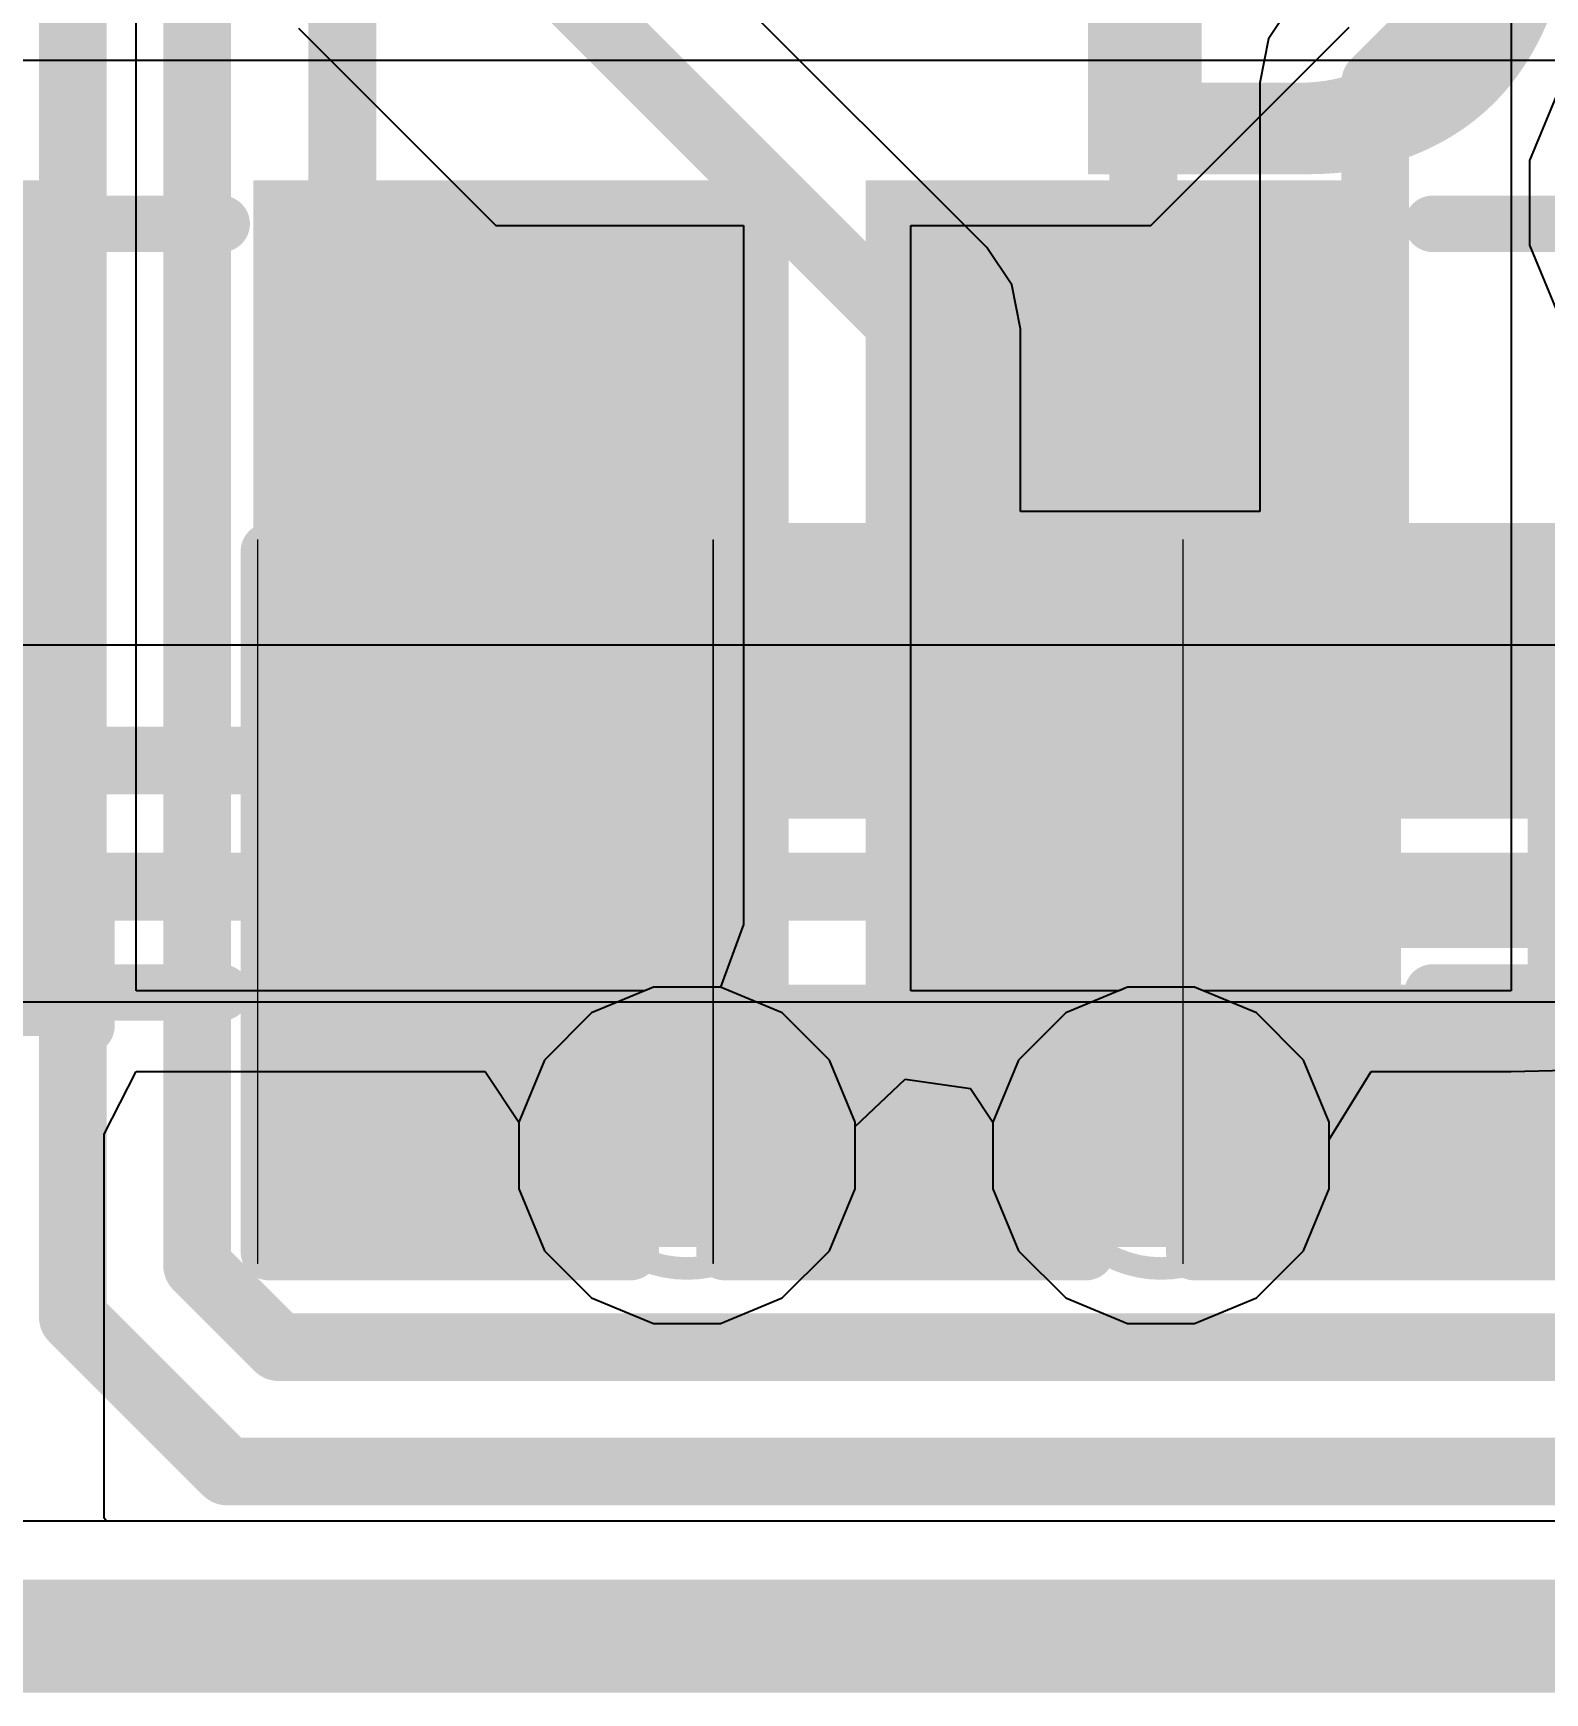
# Model space of a CAD drawing. Header units: inches. Extents: x -10 to 344, y -7 to 75.
# Drawn here: x 52.382 to 55.779, y -0.127 to 3.602 of the extents above; entities that cross this region are included whole.
import ezdxf

# ---------------------------------------------------------------- set-up
doc = ezdxf.new("R2010")
doc.units = ezdxf.units.IN
for name, color, linetype in [('Board Outline', 216, 'Continuous'), ('Bottom Layer', 5, 'Continuous'), ('Bottom Overlay', 54, 'Continuous'), ('Bottom Paste', 16, 'Continuous'), ('Bottom Solder', 6, 'Continuous'), ('Drill Drawing', 1, 'Continuous'), ('Mid Layer 1', 16, 'Continuous'), ('Mid Layer 2', 76, 'Continuous'), ('Top Layer', 1, 'Continuous'), ('Top Overlay', 2, 'Continuous'), ('Top Paste', 8, 'Continuous'), ('Top Solder', 216, 'Continuous'), ('Via Holes', 16, 'Continuous')]:
    doc.layers.add(name, color=color, linetype=linetype)
doc.styles.add('Arial_Bold', font='', dxfattribs={"height": 0.2})
doc.styles.get('Arial_Bold').set_extended_font_data('Arial', bold=True)

# ---------------------------------------------------------------- blocks, each defined once
blk = doc.blocks.new('R___0402_12')
at = {"layer": 'Top Layer'}
for points in [[(-0.6985, -0.3175), (-0.6985, 0.3174999999999999), (-0.2413000000000001, 0.3175), (-0.2412999999999999, -0.3174999999999999)], [(0.2413000000000001, -0.3175), (0.2412999999999999, 0.3174999999999999), (0.6985, 0.3175), (0.6985, -0.3174999999999999)]]:
    blk.add_hatch(color=1, dxfattribs=at).paths.add_polyline_path(points)
at = {"layer": 'Top Paste'}
for points in [[(-0.6985, -0.3175), (-0.6985, 0.3174999999999999), (-0.2413000000000001, 0.3175), (-0.2412999999999999, -0.3174999999999999)], [(0.2413000000000001, -0.3175), (0.2412999999999999, 0.3174999999999999), (0.6985, 0.3175), (0.6985, -0.3174999999999999)]]:
    blk.add_hatch(color=8, dxfattribs=at).paths.add_polyline_path(points)
at = {"layer": 'Top Solder'}
for points in [[(-0.75350116, -0.3725011600000001), (-0.75350116, 0.3725011599999999), (-0.18629884, 0.3725011600000001), (-0.1862988399999999, -0.3725011599999999)], [(0.18629884, -0.3725011600000001), (0.1862988399999999, 0.3725011599999999), (0.75350116, 0.3725011600000001), (0.75350116, -0.3725011599999999)]]:
    blk.add_hatch(color=216, dxfattribs=at).paths.add_polyline_path(points)
at = {"layer": 'Top Overlay'}
for points in [[(-0.7874, -0.4064, 0.127, 0.127, 0), (-0.7874, 0.4064, 0.127, 0.127, 0)], [(0.7874, 0.4064, 0.127, 0.127, 0), (-0.7874, 0.4064, 0.127, 0.127, 0)], [(0.7874, -0.4064, 0.127, 0.127, 0), (0.7874, 0.4064, 0.127, 0.127, 0)], [(0.7874, -0.4064, 0.127, 0.127, 0), (-0.7874, -0.4064, 0.127, 0.127, 0)], [(0.8128, -0.4318, 0.0032258, 0.0032258, 0), (-0.8128, -0.4318, 0.0032258, 0.0032258, 0)]]:
    blk.add_lwpolyline(points, format="xyseb", dxfattribs=at)
for points in [[(-0.8191499999999999, 0.4064, 0.0635, 0.0635, 1), (-0.7556499999999999, 0.4064, 0.0635, 0.0635, 1)], [(-0.8191499999999999, 0.4064, 0.0635, 0.0635, 1), (-0.7556499999999999, 0.4064, 0.0635, 0.0635, 1)], [(0.7556499999999999, 0.4064, 0.0635, 0.0635, 1), (0.8191499999999999, 0.4064, 0.0635, 0.0635, 1)], [(0.7556499999999999, 0.4064, 0.0635, 0.0635, 1), (0.8191499999999999, 0.4064, 0.0635, 0.0635, 1)], [(-0.8191499999999999, -0.4064, 0.0635, 0.0635, 1), (-0.7556499999999999, -0.4064, 0.0635, 0.0635, 1)], [(-0.8191499999999999, -0.4064, 0.0635, 0.0635, 1), (-0.7556499999999999, -0.4064, 0.0635, 0.0635, 1)], [(0.7556499999999999, -0.4064, 0.0635, 0.0635, 1), (0.8191499999999999, -0.4064, 0.0635, 0.0635, 1)], [(0.7556499999999999, -0.4064, 0.0635, 0.0635, 1), (0.8191499999999999, -0.4064, 0.0635, 0.0635, 1)], [(-0.81360518, -0.4318, 0.0016129, 0.0016129, 1), (-0.8119948199999999, -0.4318, 0.0016129, 0.0016129, 1)], [(0.8119948199999999, -0.4318, 0.0016129, 0.0016129, 1), (0.81360518, -0.4318, 0.0016129, 0.0016129, 1)]]:
    blk.add_lwpolyline(points, format="xyseb", close=True, dxfattribs=at)
blk = doc.blocks.new('IND_0806_B_20')
at = {"layer": 'Bottom Layer'}
for points in [[(-1.32499989, 0.85999955), (-0.32499935, 0.85999955), (-0.32499935, -0.85999955), (-1.32499989, -0.85999955)], [(0.32499935, 0.85999955), (1.32499989, 0.85999955), (1.32499989, -0.85999955), (0.32499935, -0.85999955)]]:
    blk.add_hatch(color=5, dxfattribs=at).paths.add_polyline_path(points)
at = {"layer": 'Bottom Paste'}
for points in [[(-1.32499989, 0.85999955), (-0.32499935, 0.85999955), (-0.32499935, -0.85999955), (-1.32499989, -0.85999955)], [(0.32499935, 0.85999955), (1.32499989, 0.85999955), (1.32499989, -0.85999955), (0.32499935, -0.85999955)]]:
    blk.add_hatch(color=16, dxfattribs=at).paths.add_polyline_path(points)
at = {"layer": 'Bottom Solder'}
for points in [[(-1.42659989, 0.96159955), (-0.22339935, 0.96159955), (-0.22339935, -0.96159955), (-1.42659989, -0.96159955)], [(0.22339935, 0.96159955), (1.42659989, 0.96159955), (1.42659989, -0.96159955), (0.22339935, -0.96159955)]]:
    blk.add_hatch(color=6, dxfattribs=at).paths.add_polyline_path(points)
at = {"layer": 'Bottom Overlay'}
for points in [[(-0.127, 0.8636, 0.127, 0.127, 0), (0.1524, 0.8636, 0.127, 0.127, 0)], [(-0.127, -0.8636, 0.127, 0.127, 0), (0.1524, -0.8636, 0.127, 0.127, 0)]]:
    blk.add_lwpolyline(points, format="xyseb", dxfattribs=at)
for points in [[(-0.15875, 0.8636, 0.0635, 0.0635, 1), (-0.09524999999999999, 0.8636, 0.0635, 0.0635, 1)], [(0.12065, 0.8636, 0.0635, 0.0635, 1), (0.18415, 0.8636, 0.0635, 0.0635, 1)], [(-0.15875, -0.8636, 0.0635, 0.0635, 1), (-0.09524999999999999, -0.8636, 0.0635, 0.0635, 1)], [(0.12065, -0.8636, 0.0635, 0.0635, 1), (0.18415, -0.8636, 0.0635, 0.0635, 1)]]:
    blk.add_lwpolyline(points, format="xyseb", close=True, dxfattribs=at)
blk = doc.blocks.new('8_WSON__8_6__28')
at = {"layer": 'Top Overlay'}
for points in [[(-4.648199999999999, 2.0574, 0.127, 0.127, 0), (-4.648199999999999, 1.8034, 0.127, 0.127, 0)], [(-4.521199999999999, 1.9304, 0.127, 0.127, 0), (-4.648199999999999, 2.0574, 0.127, 0.127, 0)], [(-4.521199999999999, 1.9304, 0.127, 0.127, 0), (-4.648199999999999, 1.8034, 0.127, 0.127, 0)]]:
    blk.add_lwpolyline(points, format="xyseb", dxfattribs=at)
for points in [[(-4.67995, 2.0574, 0.0635, 0.0635, 1), (-4.616449999999999, 2.0574, 0.0635, 0.0635, 1)], [(-4.67995, 2.0574, 0.0635, 0.0635, 1), (-4.616449999999999, 2.0574, 0.0635, 0.0635, 1)], [(-4.552949999999999, 1.9304, 0.0635, 0.0635, 1), (-4.48945, 1.9304, 0.0635, 0.0635, 1)], [(-4.552949999999999, 1.9304, 0.0635, 0.0635, 1), (-4.48945, 1.9304, 0.0635, 0.0635, 1)], [(-4.67995, 1.8034, 0.0635, 0.0635, 1), (-4.616449999999999, 1.8034, 0.0635, 0.0635, 1)], [(-4.67995, 1.8034, 0.0635, 0.0635, 1), (-4.616449999999999, 1.8034, 0.0635, 0.0635, 1)]]:
    blk.add_lwpolyline(points, format="xyseb", close=True, dxfattribs=at)
blk = doc.blocks.new('R___0402_58')
at = {"layer": 'Top Layer'}
for points in [[(-0.6985, -0.3175), (-0.6985, 0.3174999999999999), (-0.2413000000000001, 0.3175), (-0.2412999999999999, -0.3174999999999999)], [(0.2413000000000001, -0.3175), (0.2412999999999999, 0.3174999999999999), (0.6985, 0.3175), (0.6985, -0.3174999999999999)]]:
    blk.add_hatch(color=1, dxfattribs=at).paths.add_polyline_path(points)
at = {"layer": 'Top Paste'}
for points in [[(-0.6985, -0.3175), (-0.6985, 0.3174999999999999), (-0.2413000000000001, 0.3175), (-0.2412999999999999, -0.3174999999999999)], [(0.2413000000000001, -0.3175), (0.2412999999999999, 0.3174999999999999), (0.6985, 0.3175), (0.6985, -0.3174999999999999)]]:
    blk.add_hatch(color=8, dxfattribs=at).paths.add_polyline_path(points)
at = {"layer": 'Top Solder'}
for points in [[(-0.75350116, -0.3725011600000001), (-0.75350116, 0.3725011599999999), (-0.18629884, 0.3725011600000001), (-0.1862988399999999, -0.3725011599999999)], [(0.18629884, -0.3725011600000001), (0.1862988399999999, 0.3725011599999999), (0.75350116, 0.3725011600000001), (0.75350116, -0.3725011599999999)]]:
    blk.add_hatch(color=216, dxfattribs=at).paths.add_polyline_path(points)
at = {"layer": 'Top Overlay'}
for points in [[(-0.7874, -0.4064, 0.127, 0.127, 0), (-0.7874, 0.4064, 0.127, 0.127, 0)], [(0.7874, 0.4064, 0.127, 0.127, 0), (-0.7874, 0.4064, 0.127, 0.127, 0)], [(0.7874, -0.4064, 0.127, 0.127, 0), (0.7874, 0.4064, 0.127, 0.127, 0)], [(0.7874, -0.4064, 0.127, 0.127, 0), (-0.7874, -0.4064, 0.127, 0.127, 0)], [(0.8128, -0.4318, 0.0032258, 0.0032258, 0), (-0.8128, -0.4318, 0.0032258, 0.0032258, 0)]]:
    blk.add_lwpolyline(points, format="xyseb", dxfattribs=at)
for points in [[(-0.8191499999999999, 0.4064, 0.0635, 0.0635, 1), (-0.7556499999999999, 0.4064, 0.0635, 0.0635, 1)], [(-0.8191499999999999, 0.4064, 0.0635, 0.0635, 1), (-0.7556499999999999, 0.4064, 0.0635, 0.0635, 1)], [(0.7556499999999999, 0.4064, 0.0635, 0.0635, 1), (0.8191499999999999, 0.4064, 0.0635, 0.0635, 1)], [(0.7556499999999999, 0.4064, 0.0635, 0.0635, 1), (0.8191499999999999, 0.4064, 0.0635, 0.0635, 1)], [(-0.8191499999999999, -0.4064, 0.0635, 0.0635, 1), (-0.7556499999999999, -0.4064, 0.0635, 0.0635, 1)], [(-0.8191499999999999, -0.4064, 0.0635, 0.0635, 1), (-0.7556499999999999, -0.4064, 0.0635, 0.0635, 1)], [(0.7556499999999999, -0.4064, 0.0635, 0.0635, 1), (0.8191499999999999, -0.4064, 0.0635, 0.0635, 1)], [(0.7556499999999999, -0.4064, 0.0635, 0.0635, 1), (0.8191499999999999, -0.4064, 0.0635, 0.0635, 1)], [(-0.81360518, -0.4318, 0.0016129, 0.0016129, 1), (-0.8119948199999999, -0.4318, 0.0016129, 0.0016129, 1)], [(0.8119948199999999, -0.4318, 0.0016129, 0.0016129, 1), (0.81360518, -0.4318, 0.0016129, 0.0016129, 1)]]:
    blk.add_lwpolyline(points, format="xyseb", close=True, dxfattribs=at)
blk = doc.blocks.new('R___0402_59')
at = {"layer": 'Top Layer'}
for points in [[(-0.6985, -0.3175), (-0.6985, 0.3174999999999999), (-0.2413000000000001, 0.3175), (-0.2412999999999999, -0.3174999999999999)], [(0.2413000000000001, -0.3175), (0.2412999999999999, 0.3174999999999999), (0.6985, 0.3175), (0.6985, -0.3174999999999999)]]:
    blk.add_hatch(color=1, dxfattribs=at).paths.add_polyline_path(points)
at = {"layer": 'Top Paste'}
for points in [[(-0.6985, -0.3175), (-0.6985, 0.3174999999999999), (-0.2413000000000001, 0.3175), (-0.2412999999999999, -0.3174999999999999)], [(0.2413000000000001, -0.3175), (0.2412999999999999, 0.3174999999999999), (0.6985, 0.3175), (0.6985, -0.3174999999999999)]]:
    blk.add_hatch(color=8, dxfattribs=at).paths.add_polyline_path(points)
at = {"layer": 'Top Solder'}
for points in [[(-0.75350116, -0.3725011600000001), (-0.75350116, 0.3725011599999999), (-0.18629884, 0.3725011600000001), (-0.1862988399999999, -0.3725011599999999)], [(0.18629884, -0.3725011600000001), (0.1862988399999999, 0.3725011599999999), (0.75350116, 0.3725011600000001), (0.75350116, -0.3725011599999999)]]:
    blk.add_hatch(color=216, dxfattribs=at).paths.add_polyline_path(points)
at = {"layer": 'Top Overlay'}
for points in [[(-0.7874, -0.4064, 0.127, 0.127, 0), (-0.7874, 0.4064, 0.127, 0.127, 0)], [(0.7874, 0.4064, 0.127, 0.127, 0), (-0.7874, 0.4064, 0.127, 0.127, 0)], [(0.7874, -0.4064, 0.127, 0.127, 0), (0.7874, 0.4064, 0.127, 0.127, 0)], [(0.7874, -0.4064, 0.127, 0.127, 0), (-0.7874, -0.4064, 0.127, 0.127, 0)], [(0.8128, -0.4318, 0.0032258, 0.0032258, 0), (-0.8128, -0.4318, 0.0032258, 0.0032258, 0)]]:
    blk.add_lwpolyline(points, format="xyseb", dxfattribs=at)
for points in [[(-0.8191499999999999, 0.4064, 0.0635, 0.0635, 1), (-0.7556499999999999, 0.4064, 0.0635, 0.0635, 1)], [(-0.8191499999999999, 0.4064, 0.0635, 0.0635, 1), (-0.7556499999999999, 0.4064, 0.0635, 0.0635, 1)], [(0.7556499999999999, 0.4064, 0.0635, 0.0635, 1), (0.8191499999999999, 0.4064, 0.0635, 0.0635, 1)], [(0.7556499999999999, 0.4064, 0.0635, 0.0635, 1), (0.8191499999999999, 0.4064, 0.0635, 0.0635, 1)], [(-0.8191499999999999, -0.4064, 0.0635, 0.0635, 1), (-0.7556499999999999, -0.4064, 0.0635, 0.0635, 1)], [(-0.8191499999999999, -0.4064, 0.0635, 0.0635, 1), (-0.7556499999999999, -0.4064, 0.0635, 0.0635, 1)], [(0.7556499999999999, -0.4064, 0.0635, 0.0635, 1), (0.8191499999999999, -0.4064, 0.0635, 0.0635, 1)], [(0.7556499999999999, -0.4064, 0.0635, 0.0635, 1), (0.8191499999999999, -0.4064, 0.0635, 0.0635, 1)], [(-0.81360518, -0.4318, 0.0016129, 0.0016129, 1), (-0.8119948199999999, -0.4318, 0.0016129, 0.0016129, 1)], [(0.8119948199999999, -0.4318, 0.0016129, 0.0016129, 1), (0.81360518, -0.4318, 0.0016129, 0.0016129, 1)]]:
    blk.add_lwpolyline(points, format="xyseb", close=True, dxfattribs=at)
blk = doc.blocks.new('IND_0806_B_80')
at = {"layer": 'Bottom Layer'}
for points in [[(-1.32499989, 0.85999955), (-0.32499935, 0.85999955), (-0.32499935, -0.85999955), (-1.32499989, -0.85999955)], [(0.32499935, 0.85999955), (1.32499989, 0.85999955), (1.32499989, -0.85999955), (0.32499935, -0.85999955)]]:
    blk.add_hatch(color=5, dxfattribs=at).paths.add_polyline_path(points)
at = {"layer": 'Bottom Paste'}
for points in [[(-1.32499989, 0.85999955), (-0.32499935, 0.85999955), (-0.32499935, -0.85999955), (-1.32499989, -0.85999955)], [(0.32499935, 0.85999955), (1.32499989, 0.85999955), (1.32499989, -0.85999955), (0.32499935, -0.85999955)]]:
    blk.add_hatch(color=16, dxfattribs=at).paths.add_polyline_path(points)
at = {"layer": 'Bottom Solder'}
for points in [[(-1.42659989, 0.96159955), (-0.22339935, 0.96159955), (-0.22339935, -0.96159955), (-1.42659989, -0.96159955)], [(0.22339935, 0.96159955), (1.42659989, 0.96159955), (1.42659989, -0.96159955), (0.22339935, -0.96159955)]]:
    blk.add_hatch(color=6, dxfattribs=at).paths.add_polyline_path(points)
at = {"layer": 'Bottom Overlay'}
for points in [[(0.1524, 0.8636, 0.127, 0.127, 0), (-0.127, 0.8636, 0.127, 0.127, 0)], [(0.1524, -0.8636, 0.127, 0.127, 0), (-0.127, -0.8636, 0.127, 0.127, 0)]]:
    blk.add_lwpolyline(points, format="xyseb", dxfattribs=at)
for points in [[(-0.15875, 0.8636, 0.0635, 0.0635, 1), (-0.09524999999999999, 0.8636, 0.0635, 0.0635, 1)], [(0.12065, 0.8636, 0.0635, 0.0635, 1), (0.18415, 0.8636, 0.0635, 0.0635, 1)], [(-0.15875, -0.8636, 0.0635, 0.0635, 1), (-0.09524999999999999, -0.8636, 0.0635, 0.0635, 1)], [(0.12065, -0.8636, 0.0635, 0.0635, 1), (0.18415, -0.8636, 0.0635, 0.0635, 1)]]:
    blk.add_lwpolyline(points, format="xyseb", close=True, dxfattribs=at)

msp = doc.modelspace()

# ---------------------------------------------------------------- hatches: boundary and pattern name
at = {"layer": 'Bottom Layer'}
h = msp.add_hatch(color=5, dxfattribs=at)
edge = h.paths.add_edge_path()
edge.add_arc((53.85098958, 1.0804271), 0.1999996, 0, 360)
h = msp.add_hatch(color=5, dxfattribs=at)
edge = h.paths.add_edge_path()
edge.add_arc((54.91644845999999, 1.0804271), 0.1999996, 0, 360)
at = {"layer": 'Mid Layer 1'}
h = msp.add_hatch(color=16, dxfattribs=at)
edge = h.paths.add_edge_path()
edge.add_arc((53.85098958, 1.0804271), 0.1999996, 0, 360)
h = msp.add_hatch(color=16, dxfattribs=at)
edge = h.paths.add_edge_path()
edge.add_arc((54.91644845999999, 1.0804271), 0.1999996, 0, 360)
at = {"layer": 'Mid Layer 2'}
h = msp.add_hatch(color=76, dxfattribs=at)
edge = h.paths.add_edge_path()
edge.add_arc((53.85098958, 1.0804271), 0.1999996, 0, 360)
h = msp.add_hatch(color=76, dxfattribs=at)
edge = h.paths.add_edge_path()
edge.add_arc((54.91644845999999, 1.0804271), 0.1999996, 0, 360)
at = {"layer": 'Top Layer'}
msp.add_hatch(color=1, dxfattribs=at).paths.add_polyline_path([(53.00076014, 0.87460074), (55.76569746, 0.87460074), (55.76569746, 1.40945362), (53.00076014, 1.40945362)])
h = msp.add_hatch(color=1, dxfattribs=at)
edge = h.paths.add_edge_path()
edge.add_arc((53.85098958, 1.0804271), 0.1999996, 0, 360)
h = msp.add_hatch(color=1, dxfattribs=at)
edge = h.paths.add_edge_path()
edge.add_arc((54.91644845999999, 1.0804271), 0.1999996, 0, 360)
at = {"layer": 'Via Holes'}
h = msp.add_hatch(color=7, dxfattribs=at)
edge = h.paths.add_edge_path()
edge.add_arc((53.85098958, 1.0804271), 0.0999998, 0, 360)
h = msp.add_hatch(color=7, dxfattribs=at)
edge = h.paths.add_edge_path()
edge.add_arc((54.91644845999999, 1.0804271), 0.0999998, 0, 360)

# ---------------------------------------------------------------- linework, layer by layer
at = {"layer": 'Board Outline'}
msp.add_lwpolyline([(44.05497158, -2.54e-06, 0.254, 0.254, 0), (60.00002478, -1.27e-05, 0.254, 0.254, 0)], format="xyseb", dxfattribs=at)
at = {"layer": 'Bottom Layer'}
for p, q in [((52.61361333999999, 1.45019522), (52.61361333999999, 4.670242119999999)), ((55.70338871999999, 4.670242119999999), (55.70338364, 1.45019268)), ((52.9782913, 3.61357672), (53.42167877999999, 3.17019686)), ((54.893083, 3.17019686), (55.33871076, 3.61581446)), ((53.42167877999999, 3.17019686), (53.978302, 3.17019686)), ((53.978302, 3.17019686), (53.978302, 1.59902652)), ((54.35410007999999, 1.45019522), (54.35410007999999, 3.17019686)), ((54.35410007999999, 3.17019686), (54.893083, 3.17019686)), ((53.978302, 1.59902652), (53.92613547999999, 1.4582267)), ((53.77584113999999, 1.4582267), (53.75645077999999, 1.45019522)), ((53.92613547999999, 1.4582267), (53.77584113999999, 1.4582267)), ((54.84130002, 1.4582267), (54.82190711999999, 1.45019522)), ((54.9915969, 1.4582267), (54.84130002, 1.4582267)), ((55.0109898, 1.45019522), (54.9915969, 1.4582267)), ((53.75645077999999, 1.45019522), (52.61361333999999, 1.45019522)), ((54.82190711999999, 1.45019522), (54.35410007999999, 1.45019522)), ((55.70338364, 1.45019268), (55.0109898, 1.45019522)), ((52.54141384, 1.127887), (52.61361588, 1.26891288)), ((52.61361588, 1.26891288), (53.39745988, 1.26891288)), ((53.39745988, 1.26891288), (53.47318997999999, 1.155573)), ((55.29424806, 1.11651034), (55.38855826, 1.26891034)), ((55.38855826, 1.26891034), (55.67534457999999, 1.26891034)), ((55.67534457999999, 1.26891034), (55.70338364, 1.2689078)), ((55.70338364, 1.2689078), (55.8263044, 1.27239522)), ((54.22878918, 1.14583972), (54.34146612, 1.25147578)), ((54.34146612, 1.25147578), (54.48837209999999, 1.23081542)), ((54.48837209999999, 1.23081542), (54.53864886, 1.155573)), ((52.54141384, 0.2653792), (52.54141384, 1.127887)), ((53.47318997999999, 1.155573), (53.47318997999999, 1.00527866)), ((54.22878918, 1.00527866), (54.22878918, 1.14583972)), ((54.53864886, 1.155573), (54.53864886, 1.00527866)), ((55.29424806, 1.00527866), (55.29424806, 1.11651034)), ((53.47318997999999, 1.00527866), (53.53070573999999, 0.86642194)), ((54.17127342, 0.86642194), (54.22878918, 1.00527866)), ((54.53864886, 1.00527866), (54.59616462, 0.86642194)), ((55.2367323, 0.86642194), (55.29424806, 1.00527866)), ((53.53070573999999, 0.86642194), (53.63698442, 0.76014326)), ((54.06499474, 0.76014326), (54.17127342, 0.86642194)), ((54.59616462, 0.86642194), (54.7024433, 0.76014326)), ((55.13045362, 0.76014326), (55.2367323, 0.86642194)), ((53.63698442, 0.76014326), (53.77584113999999, 0.7026275)), ((53.92613802, 0.7026275), (54.06499474, 0.76014326)), ((54.7024433, 0.76014326), (54.84130002, 0.7026275)), ((54.9915969, 0.7026275), (55.13045362, 0.76014326)), ((53.77584113999999, 0.7026275), (53.92613802, 0.7026275)), ((54.84130002, 0.7026275), (54.9915969, 0.7026275)), ((52.54668434, 0.25895554), (52.54141384, 0.2653792)), ((59.74106162, 0.25895046), (52.54668434, 0.25895554))]:
    msp.add_line(p, q, dxfattribs=at)
msp.add_lwpolyline([(53.80850046, 2.31019604, 0.254, 0.254, 0), (53.80850046, 2.67019532, 0.254, 0.254, 0)], format="xyseb", dxfattribs=at)
for points in [[(53.74500046, 2.67019532, 0.127, 0.127, 1), (53.87200046, 2.67019532, 0.127, 0.127, 1)], [(53.74500046, 2.31019604, 0.127, 0.127, 1), (53.87200046, 2.31019604, 0.127, 0.127, 1)]]:
    msp.add_lwpolyline(points, format="xyseb", close=True, dxfattribs=at)
at = {"layer": 'Drill Drawing'}
for points in [[(54.10498957999999, 1.0804271, 0.0508, 0.0508, 1), (53.59698958, 1.0804271, 0.0508, 0.0508, 1)], [(55.17044846, 1.0804271, 0.0508, 0.0508, 1), (54.66244846, 1.0804271, 0.0508, 0.0508, 1)], [(53.58428957999999, 1.0804271, 0.0254, 0.0254, 1), (53.60968958, 1.0804271, 0.0254, 0.0254, 1)], [(54.09228957999999, 1.0804271, 0.0254, 0.0254, 1), (54.11768958, 1.0804271, 0.0254, 0.0254, 1)], [(54.64974845999999, 1.0804271, 0.0254, 0.0254, 1), (54.67514845999999, 1.0804271, 0.0254, 0.0254, 1)], [(55.15774845999999, 1.0804271, 0.0254, 0.0254, 1), (55.18314845999999, 1.0804271, 0.0254, 0.0254, 1)]]:
    msp.add_lwpolyline(points, format="xyseb", close=True, dxfattribs=at)
at = {"layer": 'Mid Layer 1'}
for p, q in [((55.81690386, 3.4916491), (55.74416333999999, 3.31603604)), ((55.74416333999999, 3.31603604), (55.74416333999999, 3.12595768)), ((55.74416333999999, 3.12595768), (55.81690386, 2.95034462)), ((53.77584113999999, 1.4582267), (53.63698442, 1.40071094)), ((53.92613802, 1.4582267), (53.77584113999999, 1.4582267)), ((54.06499474, 1.40071094), (53.92613802, 1.4582267)), ((54.84130002, 1.4582267), (54.7024433, 1.40071094)), ((54.9915969, 1.4582267), (54.84130002, 1.4582267)), ((55.13045362, 1.40071094), (54.9915969, 1.4582267)), ((53.63698442, 1.40071094), (53.53070573999999, 1.29443226)), ((54.17127342, 1.29443226), (54.06499474, 1.40071094)), ((54.7024433, 1.40071094), (54.59616462, 1.29443226)), ((55.2367323, 1.29443226), (55.13045362, 1.40071094)), ((53.53070573999999, 1.29443226), (53.47318997999999, 1.15557554)), ((54.22878918, 1.15557554), (54.17127342, 1.29443226)), ((54.59616462, 1.29443226), (54.53864886, 1.15557554)), ((55.29424806, 1.15557554), (55.2367323, 1.29443226)), ((53.47318997999999, 1.15557554), (53.47318997999999, 1.00527866)), ((54.22878918, 1.00527866), (54.22878918, 1.15557554)), ((54.53864886, 1.15557554), (54.53864886, 1.00527866)), ((55.29424806, 1.00527866), (55.29424806, 1.15557554)), ((53.47318997999999, 1.00527866), (53.53070573999999, 0.86642194)), ((54.17127342, 0.86642194), (54.22878918, 1.00527866)), ((54.53864886, 1.00527866), (54.59616462, 0.86642194)), ((55.2367323, 0.86642194), (55.29424806, 1.00527866)), ((53.53070573999999, 0.86642194), (53.63698442, 0.76014326)), ((54.06499474, 0.76014326), (54.17127342, 0.86642194)), ((54.59616462, 0.86642194), (54.7024433, 0.76014326)), ((55.13045362, 0.76014326), (55.2367323, 0.86642194)), ((53.63698442, 0.76014326), (53.77584113999999, 0.7026275)), ((53.92613802, 0.7026275), (54.06499474, 0.76014326)), ((54.7024433, 0.76014326), (54.84130002, 0.7026275)), ((54.9915969, 0.7026275), (55.13045362, 0.76014326)), ((53.77584113999999, 0.7026275), (53.92613802, 0.7026275)), ((54.84130002, 0.7026275), (54.9915969, 0.7026275)), ((59.74106162, 0.25895046), (52.03260865999999, 0.25895554))]:
    msp.add_line(p, q, dxfattribs=at)
at = {"layer": 'Mid Layer 2'}
for p, q in [((51.40582302, 3.5412807), (57.244107, 3.54127562)), ((57.25568686, 2.22701866), (50.62056424, 2.22701866)), ((50.8394081, 1.42550896), (56.5324498, 1.42550896)), ((59.74106162, 0.25895046), (49.88838384, 0.25895808))]:
    msp.add_line(p, q, dxfattribs=at)
for points in [[(50.62056424, 1.9680428, 0.1524, 0.1524, 0), (57.531, 1.9680428, 0.1524, 0.1524, 0)], [(50.73213628, 1.68448482, 0.1524, 0.1524, 0), (56.63972161999999, 1.68448482, 0.1524, 0.1524, 0)]]:
    msp.add_lwpolyline(points, format="xyseb", dxfattribs=at)
at = {"layer": 'Top Layer'}
for p, q in [((54.52487443999999, 3.12061352), (53.62329128, 4.02219668)), ((55.21427361999999, 3.67354358), (55.15813453999999, 3.58952546)), ((55.15813453999999, 3.58952546), (55.13842159999999, 3.49041974)), ((55.13842159999999, 3.49041974), (55.13842159999999, 2.52705616)), ((54.58101352, 3.0365954), (54.52487443999999, 3.12061352)), ((54.60072646, 2.93748968), (54.58101352, 3.0365954)), ((54.60072646, 2.52705616), (54.60072646, 2.93748968)), ((54.83704552, 2.52705616), (54.60072646, 2.52705616)), ((54.90210254, 2.52706124), (54.83704552, 2.52706124)), ((54.83704552, 2.52706124), (54.83704552, 2.52705616)), ((54.90210254, 2.52705616), (54.90210254, 2.52706124)), ((55.13842159999999, 2.52705616), (54.90210254, 2.52705616))]:
    msp.add_line(p, q, dxfattribs=at)
for points in [[(52.75074286, 0.8325485, 0.1524, 0.1524, 0), (52.75074286, 6.43042656, 0.1524, 0.1524, 0)], [(52.47134286, 0.7168184799999999, 0.1524, 0.1524, 0), (52.47134286, 6.31469654, 0.1524, 0.1524, 0)], [(53.07668581999999, 2.36233208, 0.1524, 0.1524, 0), (53.07668581999999, 5.59701446, 0.1524, 0.1524, 0)], [(53.36431542, 3.914924859999999, 0.1524, 0.1524, 0), (54.34175059999999, 2.93748968, 0.1524, 0.1524, 0)], [(54.87669746, 1.80788818, 0.1524, 0.1524, 0), (54.87669746, 3.81103378, 0.1524, 0.1524, 0)], [(55.39739746, 3.49041974, 0.1524, 0.1524, 0), (55.69622338, 3.78924566, 0.1524, 0.1524, 0)], [(55.39739746, 2.12065616, 0.1524, 0.1524, 0), (55.39739746, 3.49041974, 0.1524, 0.1524, 0)], [(54.34175059999999, 2.12065616, 0.1524, 0.1524, 0), (54.34175059999999, 2.93748968, 0.1524, 0.1524, 0)], [(53.07668581999999, 2.36233208, 0.1524, 0.1524, 0), (53.07696014, 2.36205776, 0.1524, 0.1524, 0)], [(53.07696014, 2.27305616, 0.1524, 0.1524, 0), (53.07696014, 2.36205776, 0.1524, 0.1524, 0)], [(53.07696014, 2.27305616, 0.1524, 0.1524, 0), (53.22936014, 2.12065616, 0.1524, 0.1524, 0)], [(53.22936014, 2.12065616, 0.1524, 0.1524, 0), (53.31826014, 2.12065616, 0.1524, 0.1524, 0)], [(54.87669746, 1.80788818, 0.1524, 0.1524, 0), (55.06143673999999, 1.6231489, 0.1524, 0.1524, 0)], [(55.06143673999999, 1.6231489, 0.1524, 0.1524, 0), (55.86098301999999, 1.6231489, 0.1524, 0.1524, 0)], [(52.75074286, 0.8325485, 0.1524, 0.1524, 0), (52.93349078, 0.64980058, 0.1524, 0.1524, 0)], [(52.47134286, 0.7168184799999999, 0.1524, 0.1524, 0), (52.81776076, 0.37040058, 0.1524, 0.1524, 0)], [(52.93349078, 0.64980058, 0.1524, 0.1524, 0), (57.5391534, 0.64980058, 0.1524, 0.1524, 0)], [(52.81776076, 0.37040058, 0.1524, 0.1524, 0), (59.1276567, 0.37040058, 0.1524, 0.1524, 0)]]:
    msp.add_lwpolyline(points, format="xyseb", dxfattribs=at)
for points in [[(55.35929746, 3.49041974, 0.0762, 0.0762, 1), (55.43549745999999, 3.49041974, 0.0762, 0.0762, 1)], [(55.35929746, 3.49041974, 0.0762, 0.0762, 1), (55.43549745999999, 3.49041974, 0.0762, 0.0762, 1)], [(54.30365059999999, 2.93748968, 0.0762, 0.0762, 1), (54.3798506, 2.93748968, 0.0762, 0.0762, 1)], [(54.30365059999999, 2.93748968, 0.0762, 0.0762, 1), (54.3798506, 2.93748968, 0.0762, 0.0762, 1)], [(53.03858581999999, 2.36233208, 0.0762, 0.0762, 1), (53.11478582, 2.36233208, 0.0762, 0.0762, 1)], [(53.03858581999999, 2.36233208, 0.0762, 0.0762, 1), (53.11478582, 2.36233208, 0.0762, 0.0762, 1)], [(53.03886014, 2.36205776, 0.0762, 0.0762, 1), (53.11506014, 2.36205776, 0.0762, 0.0762, 1)], [(53.03886014, 2.36205776, 0.0762, 0.0762, 1), (53.11506014, 2.36205776, 0.0762, 0.0762, 1)], [(53.03886014, 2.27305616, 0.0762, 0.0762, 1), (53.11506014, 2.27305616, 0.0762, 0.0762, 1)], [(53.03886014, 2.27305616, 0.0762, 0.0762, 1), (53.11506014, 2.27305616, 0.0762, 0.0762, 1)], [(53.19126013999999, 2.12065616, 0.0762, 0.0762, 1), (53.26746014, 2.12065616, 0.0762, 0.0762, 1)], [(53.19126013999999, 2.12065616, 0.0762, 0.0762, 1), (53.26746014, 2.12065616, 0.0762, 0.0762, 1)], [(53.28016014, 2.12065616, 0.0762, 0.0762, 1), (53.35636013999999, 2.12065616, 0.0762, 0.0762, 1)], [(54.30365059999999, 2.12065616, 0.0762, 0.0762, 1), (54.3798506, 2.12065616, 0.0762, 0.0762, 1)], [(55.35929746, 2.12065616, 0.0762, 0.0762, 1), (55.43549745999999, 2.12065616, 0.0762, 0.0762, 1)], [(54.83859746, 1.80788818, 0.0762, 0.0762, 1), (54.91479746, 1.80788818, 0.0762, 0.0762, 1)], [(54.83859746, 1.80788818, 0.0762, 0.0762, 1), (54.91479746, 1.80788818, 0.0762, 0.0762, 1)], [(55.02333674, 1.6231489, 0.0762, 0.0762, 1), (55.09953673999999, 1.6231489, 0.0762, 0.0762, 1)], [(55.02333674, 1.6231489, 0.0762, 0.0762, 1), (55.09953673999999, 1.6231489, 0.0762, 0.0762, 1)], [(52.71264285999999, 0.8325485, 0.0762, 0.0762, 1), (52.78884286, 0.8325485, 0.0762, 0.0762, 1)], [(52.71264285999999, 0.8325485, 0.0762, 0.0762, 1), (52.78884286, 0.8325485, 0.0762, 0.0762, 1)], [(52.43324286, 0.7168184799999999, 0.0762, 0.0762, 1), (52.50944286, 0.7168184799999999, 0.0762, 0.0762, 1)], [(52.43324286, 0.7168184799999999, 0.0762, 0.0762, 1), (52.50944286, 0.7168184799999999, 0.0762, 0.0762, 1)], [(52.89539077999999, 0.64980058, 0.0762, 0.0762, 1), (52.97159078, 0.64980058, 0.0762, 0.0762, 1)], [(52.89539077999999, 0.64980058, 0.0762, 0.0762, 1), (52.97159078, 0.64980058, 0.0762, 0.0762, 1)], [(52.77966076, 0.37040058, 0.0762, 0.0762, 1), (52.85586076, 0.37040058, 0.0762, 0.0762, 1)], [(52.77966076, 0.37040058, 0.0762, 0.0762, 1), (52.85586076, 0.37040058, 0.0762, 0.0762, 1)]]:
    msp.add_lwpolyline(points, format="xyseb", close=True, dxfattribs=at)

# ---------------------------------------------------------------- block references
for name, p, rotation in [('8_WSON__8_6__28', (47.85359999999999, 3.429), 180), ('IND_0806_B_80', (55.67910123999999, 2.31019604), 180), ('R___0402_12', (53.31826014, 1.65075616), 270), ('R___0402_59', (54.34175059999999, 1.65075616), 270), ('R___0402_58', (55.39739746, 1.65075616), 270)]:
    msp.add_blockref(name, p, dxfattribs=dict(rotation=rotation))
msp.add_blockref('IND_0806_B_20', (52.65330084, 2.31019604))

# ---------------------------------------------------------------- texts
at = {"layer": 'Top Overlay', "style": 'Arial_Bold'}
msp.add_text('DL2', height=1.27, rotation=360, dxfattribs=at).set_placement((54.63348738, 3.28528426))

doc.saveas('drawing.dxf')
